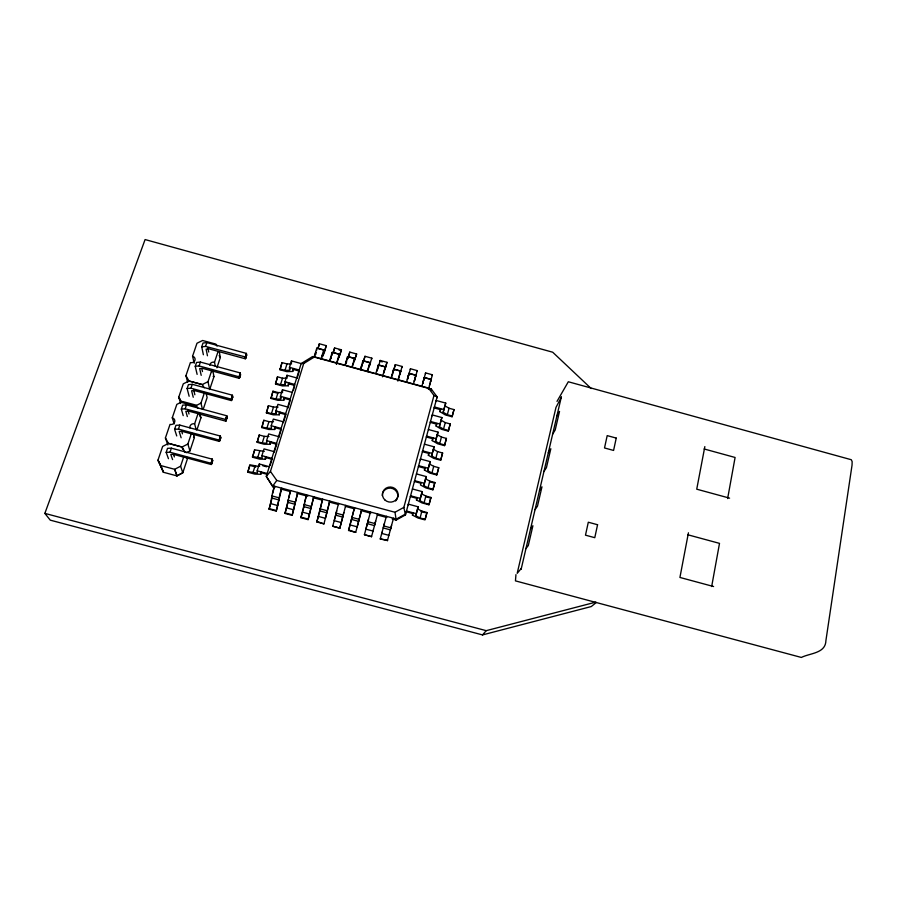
<?xml version="1.0" encoding="UTF-8"?>
<svg xmlns="http://www.w3.org/2000/svg" width="897" height="897" viewBox="0 0 897 897"><rect width="100%" height="100%" fill="white"/><g stroke="black" fill="none" stroke-linecap="round" stroke-linejoin="round"><path stroke-width="1.35" d="M308.075 519.621L313.782 496.781L308.075 519.621L300.921 517.704L306.583 494.852L304.666 502.073M315.834 354.36L315.879 352.129L314.421 356.905M316.742 350.178L316.798 348.148L323.727 350.043L323.615 353.082L324.837 350.222L326.228 345.648L319.366 343.764L317.975 348.339L324.837 350.222M319.366 343.764L318.2 348.339M318.3 516.403L325.454 518.32L329.76 501.087L323.963 523.882L316.82 521.964L322.572 499.147L320.577 507.949M326.228 345.648L324.299 352.712L322.718 356.244L322.808 354.035L321.35 358.8M331.139 358.553L331.262 356.344L329.827 361.121M332.025 355.391L332.193 352.364L339.122 354.27L338.909 357.275L340.075 354.393L341.443 349.819L334.592 347.946L333.213 352.521L340.075 354.393M323.963 523.882L316.843 521.404M334.592 347.946L333.415 352.51M339.122 354.27L336.397 364.216L341.443 349.819M346.433 362.747L346.623 360.56L345.21 365.337M332.697 526.225L339.84 528.131L332.697 526.225L335.87 514.609M356.636 353.99L354.192 361.457L354.494 358.486L347.576 356.591L347.318 359.574L349.796 352.117L356.636 353.99L352.129 367.232M349.796 352.117L348.249 357.925M345.637 506.143L345.726 505.381L341.331 522.581L334.189 520.664L338.55 503.441L338.472 504.215M336.465 512.209L336.622 510.662M343.798 512.591L339.84 528.131M361.715 366.929L361.973 364.765L360.572 369.542M363.655 360.863L370.495 362.736L369.452 365.651L369.856 362.691L362.949 360.796L362.59 363.767L364.989 356.288L371.818 358.161L371.706 358.968M364.989 356.288L363.431 362.096M348.563 530.475L354.506 507.736L348.563 530.475L355.705 532.381L361.682 509.664L357.197 526.831L350.054 524.924M385.688 366.907L384.701 369.822L385.194 366.907L378.299 365.012L377.839 367.949L378.848 365.034L385.688 366.907L386.988 362.321L380.171 360.448L378.601 366.256M380.171 360.448L380.036 361.256L382.313 361.883M355.705 532.381L348.641 529.925M384.196 370.853L383.826 372.995L386.988 362.321M711.669 586.526L719.506 543.369L687.741 534.758M727.635 498.553L735.092 457.47L704.134 448.971M394.03 369.194L400.858 371.066L399.939 374.004L400.522 371.111L393.626 369.216L393.077 372.12L395.319 364.608L402.136 366.481L401.979 367.277M395.319 364.608L393.761 370.405M688.436 532.796L679.926 577.455L713.597 586.537M704.84 446.594L696.734 489.19L729.597 498.149M364.417 534.724L371.537 536.63L364.417 534.724L368.499 519.217M375.664 521.146L373.04 531.08L365.909 529.174L370.439 512.019L370.293 512.77M515.943 574.641L515.45 580.875L801.357 657.445C810.058 653.05 825.61 653.521 825.913 640.581L852.049 465.095L852.15 461.607L851.287 459.724L568.317 381.763L557.003 401.385M377.435 514.687L377.603 513.947L374.498 525.608L367.366 523.691M407.911 377.357L407.44 379.453L410.467 368.768L417.273 370.629L417.083 371.414M408.942 373.41L408.303 376.292L409.189 373.354L416.006 375.226L415.154 378.175L415.838 375.305L408.942 373.41L406.476 382.335M410.288 369.553L410.467 368.768M272.24 497.532L269.055 509.171L276.231 511.088L281.759 488.181C278.889 495.626 278.619 503.542 276.231 511.088M521.123 569.303L561.399 396.676M269.055 509.171C271.466 501.614 271.623 493.686 274.538 486.241L272.643 493.473M288.464 500.604L284.999 513.443L292.164 515.36L297.77 492.487L292.164 515.36M197.127 374.374L195.243 366.312L196.555 362.466L200.39 362.063L240.149 372.905L239.521 377.951L240.553 374.789L239.118 378.299L202.43 368.308L199.695 368.611L201.208 375.361M414.784 379.24L414.291 381.337L415.356 377.671M176.731 435.953L174.601 429.293L175.958 425.313L179.792 425.1L220.281 436.032L219.698 441.032L220.763 437.758L219.283 441.38L181.923 431.3L179.176 431.457L181.138 437.781M189.144 396.261L187.103 388.536L188.426 384.634L192.272 384.297L232.323 395.185L231.706 400.219L232.749 397.012L231.303 400.567L194.346 390.531L191.599 390.789L193.247 397.259M284.999 513.443L290.572 490.547L288.666 497.779M302.928 510.898L304.666 503.677M319.097 513.947L319.691 511.548M380.238 538.962L387.504 540.342L380.238 538.962L382.111 532.134M386.36 516.302L383.221 527.952L390.352 529.858L393.514 518.231L393.312 518.959M384.409 523.489L381.741 533.423L388.861 535.33M423.182 381.539L422.644 383.624L423.676 379.958M425.391 373.701L425.593 372.917L432.388 374.778L430.482 381.819M421.882 511.133L426.983 512.512L425.2 519.329L420.088 517.961L421.882 511.133L417.52 508.947L418.249 506.827L408.37 504.159L408.135 504.921M425.862 496.075L430.941 497.454L429.17 504.215L424.068 502.836L425.862 496.075L421.523 493.843L422.274 491.634L412.441 488.977M429.798 481.14L434.866 482.508L433.105 489.224L428.026 487.845L429.798 481.14L425.503 478.875L426.266 476.576L416.466 473.93M433.711 466.328L438.745 467.696L437.007 474.345L431.95 472.977L433.711 466.328L429.439 464.018L430.235 461.641L420.469 458.995L420.211 459.858M437.59 451.628L442.613 452.996L440.876 459.589L435.841 458.232L437.59 451.628L433.352 449.296L434.159 446.829L424.449 444.194M441.436 437.052L446.437 438.409L444.721 444.957L439.709 443.6L441.436 437.052L437.22 434.675L438.05 432.141L428.385 429.506M445.248 422.588L450.227 423.945L448.522 430.437L443.533 429.08L445.248 422.588L441.066 420.188L441.918 417.565L432.287 414.93L432.006 415.872M449.038 408.247L453.994 409.593L452.301 416.04L447.334 414.683L449.038 408.247L444.878 405.803L445.753 403.101L436.166 400.477L435.875 401.452M413.024 512.826L412.418 515.102L418.024 518.018L424.987 519.89L426.983 512.512M417.049 497.7L416.455 499.954L422.016 502.925L428.945 504.798L430.941 497.454M426.266 476.576L424.472 483.337L414.661 480.691L414.414 481.498L420.996 483.281L420.446 484.941L425.974 487.957L432.881 489.818L434.866 482.508M425.122 467.382L424.416 470.039L429.898 473.111L436.772 474.973L438.745 467.696M429.058 452.626L428.351 455.272L433.789 458.378L440.64 460.239L442.613 452.996M432.948 437.994L432.253 440.606L437.658 443.78L444.475 445.63L446.437 438.409M436.817 423.474L436.121 426.075L441.492 429.282L448.287 431.132L450.227 423.945M440.651 409.077L439.956 411.656L445.293 414.907L452.054 416.757L453.994 409.593M420.088 517.961L415.715 515.775L417.52 508.947M424.068 502.836L419.729 500.627L421.523 493.843M428.026 487.845L423.72 485.602L425.503 478.875M431.95 472.977L427.667 470.69L429.439 464.018M435.841 458.232L431.592 455.911L433.352 449.296M439.709 443.6L435.482 441.246L437.22 434.675M443.533 429.08L439.339 426.692L441.066 420.188M447.334 414.683L443.163 412.261L444.878 405.803M415.715 515.775L418.249 506.827M419.729 500.627L422.274 491.634M427.667 470.69L430.235 461.641M431.592 455.911L434.159 446.829M435.482 441.246L438.05 432.141M439.339 426.692L441.918 417.565M443.163 412.261L445.753 403.101M392.18 518.959L396.205 520.036L405.433 514.923L403.863 507.377L433.98 395.454L428.497 388.053L314.589 356.86L312.515 356.602L301.157 363.565L266.297 476.363L273.024 486.925L275.166 487.06M405.433 514.923L437.131 396.889L431.401 389.163L428.497 388.053M428.43 389.421L431.132 379.498L424.247 377.615L423.507 380.463L424.337 377.502L431.143 379.375M387.358 540.869L391.563 525.418M421.814 386.529L425.593 372.917M432.175 375.563L432.388 374.778M371.537 536.63L373.421 529.802M417.273 370.629L413.371 384.219L375.742 373.914L378.299 365.012M429.484 385.497L430.055 383.423M430.347 382.335L431.132 379.498M400.522 371.111L397.82 381.034L402.136 366.481M431.02 390.531L431.401 389.163L414.582 384.555M391.114 378.119L393.626 369.216M391.26 377.951L392.269 374.363M382.492 376.83L385.194 366.907M339.907 527.593L341.331 522.581M367.277 371.593L369.856 362.691M367.49 371.436L371.818 358.161M360.347 369.699L362.949 360.796M316.82 521.964L318.805 515.147M351.882 367.378L354.494 358.486M300.921 517.704L302.592 512.03M347.576 356.591L344.941 365.483L336.465 363.162M436.727 398.234L437.131 396.889L433.98 395.454M332.193 352.364L329.513 361.256L335.299 362.837M321.025 358.935L323.727 350.043M314.073 357.028L316.798 348.148M270.143 465.453L272.206 458.759M274.28 452.066L276.758 444.037M278.832 437.332L281.31 429.304M283.385 422.61L285.863 414.571M287.937 407.877L290 401.183M293.308 390.464L294.552 386.45M297.03 378.411L299.105 371.717M273.024 486.925L266.297 476.363L270.445 471.43L303.713 363.532L314.589 356.86M258.448 466.339L249.826 464.792L247.796 472.203L254.849 474.098L260.769 474.278L261.464 472.013M264.279 451.382L254.535 449.823L252.506 457.212L259.536 459.107L265.445 459.219L266.14 456.977M268.909 436.503L264.323 436.368L259.199 434.989L257.192 442.344L264.178 444.228L270.087 444.295L270.916 441.616M273.518 421.747L268.932 421.646L263.83 420.267L261.823 427.589L268.786 429.472L274.684 429.484L275.514 426.837M278.081 407.103L273.507 407.047L268.427 405.668L266.431 412.956L273.361 414.84L279.247 414.795L280.066 412.16M282.611 392.583L278.036 392.561L272.98 391.193L270.995 398.447L277.902 400.331L283.777 400.219L284.596 397.618M287.096 378.175L282.533 378.198L277.498 376.83L275.525 384.051L282.398 385.923L288.273 385.777L289.081 383.187M291.559 363.89L286.995 363.947L281.983 362.579L280.01 369.777L286.861 371.65L292.725 371.436L293.521 368.869M247.695 471.564L257.473 473.19L257.17 470.824L259.3 463.984L269.291 466.675M252.416 456.539L262.171 458.12L261.902 455.665L264.01 448.892L273.955 451.583M257.103 441.649L262.238 443.04L266.835 443.185L266.588 440.64L268.685 433.924L278.586 436.604L278.642 437.523M261.756 426.871L266.869 428.261L271.455 428.374L271.23 425.75L273.316 419.078L283.172 421.758M266.364 412.228L271.455 413.607L276.029 413.674L275.85 410.972L277.913 404.356L287.724 407.025L287.769 408M270.939 397.685L276.007 399.064L280.582 399.098L280.425 396.306L282.465 389.758L292.243 392.415M275.469 383.277L280.514 384.645L285.089 384.645L284.954 381.774L286.984 375.271L296.716 377.929M279.965 368.97L284.999 370.349L289.552 370.304L289.462 367.355L291.469 360.908L301.157 363.565L303.713 363.532M276.029 413.674L276.848 411.05M280.582 399.098L281.389 396.496M285.089 384.645L285.885 382.055M289.552 370.304L290.359 367.736M247.796 472.203L249.927 465.442M252.506 457.212L254.266 451.617M257.192 442.344L259.199 434.989M261.823 427.589L263.83 420.267M266.431 412.956L268.427 405.668M270.995 398.447L272.98 391.193M275.525 384.051L277.498 376.83M280.01 369.777L281.983 362.579M252.876 472.954L254.995 466.182M257.574 457.93L259.682 451.213M262.238 443.04L264.323 436.368M266.869 428.261L268.932 421.646M271.455 413.607L273.507 407.047M276.007 399.064L278.036 392.561M280.514 384.645L282.533 378.198M284.999 370.349L286.995 363.947M439.956 411.656L440.584 409.682L434.137 407.922L434.417 406.969L444.037 409.593M436.121 426.075L436.727 424.169L430.257 422.397L430.538 421.478L440.18 424.102M432.253 440.606L432.836 438.768L426.344 436.996L426.613 436.099L436.301 438.734M428.351 455.272L428.923 453.478L422.397 451.707L422.666 450.843L432.399 453.478M232.558 396.665L231.303 400.567L232.323 395.185L232.749 397.012M212.679 460.823L212.174 459.163L212.679 460.823L211.187 464.5L212.174 459.163L171.383 448.186L167.537 448.321L166.169 452.357L168.445 458.681M207.454 355.773L206.119 349.168L208.855 348.832L245.318 358.789L246.35 353.384L206.848 342.587L203.014 343.035L201.724 346.836L203.384 354.741M240.362 374.441L239.118 378.299L240.149 372.905L240.553 374.789M220.572 437.388L219.283 441.38L220.281 436.032L220.763 437.758M187.327 416.567L185.847 411.297L188.583 411.084L225.708 421.142L226.717 415.771L186.498 404.872L182.652 405.152L181.317 409.088L183.212 415.625M245.543 357.006L246.35 353.384L245.318 358.789L246.54 354.977L245.722 358.441L245.543 357.006L205.559 346.399L201.724 346.836M172.594 459.6L170.8 454.487L173.536 454.375L211.187 464.5L212.488 460.453L211.602 464.153L212.398 459.668L210.862 463.222L170.015 452.234L166.169 452.357M225.887 419.527L226.717 415.771L227.176 417.542L225.708 421.142L226.986 417.195L226.122 420.783L225.887 419.527L185.163 408.83L181.317 409.088M424.416 470.039L424.976 468.324L418.417 466.541L418.675 465.7L428.452 468.346M392.213 375.282L393.402 371.661M416.455 499.954L416.982 498.362L410.366 496.579L410.613 495.794L420.469 498.463M203.204 409.346L207.117 397.584L206.254 393.716M212.914 371.246L213.979 376.617L209.674 389.545L208.003 381.685L211.95 369.867M216.917 367.792L220.314 357.555L219.26 351.602M186.509 452.682L189.94 450.922L194.38 437.545L193.393 433.991M196.981 429.741L200.928 417.834L200.009 414.122M412.418 515.102L412.934 513.566L406.296 511.783L406.52 511.032L416.421 513.701M215.291 366.268L214.506 362.197L217.971 351.815M202.464 409.402L200.962 403.123L204.505 392.505M185.186 452.458L182.147 447.098L168.513 443.421L162.66 446.392L157.984 460.139L163.456 472.282L176.944 475.892L182.797 472.764L180.6 466.205L183.515 457.459M189.94 450.922L187.877 444.026L191.588 432.903M189.917 427.959A3.689 3.42 -8.4 0 1 194.615 423.844L198.282 412.855M423.72 485.602L424.472 483.337M187.103 388.536L190.949 388.21L192.272 384.297M195.243 366.312L199.089 365.931L200.39 362.063M205.559 346.399L206.848 342.587M170.015 452.234L171.383 448.186M185.163 408.83L186.498 404.872M174.601 429.293L178.447 429.091L179.792 425.1M167.862 444.979L165.407 437.96L170.026 424.393A3.711 3.42 -9.5 0 0 174.668 422.05A3.711 3.42 -9.5 0 0 172.269 417.811L176.832 404.379L182.596 401.497L196.084 405.152L197.889 408.303M187.652 382.324L185.937 375.675L190.399 362.567A3.633 3.319 -4.7 0 0 194.941 360.336A3.633 3.319 -4.7 0 0 192.563 356.21L196.981 343.237L202.621 340.479L215.863 344.1L217.052 346.152M452.054 416.757L452.301 416.04M448.287 431.132L448.522 430.437M376.975 371.111L378.242 367.501M444.475 445.63L444.721 444.957M440.64 460.239L440.876 459.589M436.772 474.973L437.007 474.345M596.202 602.56L591.291 606.54L482.519 634.919L50.277 520.159L44.85 513.387L145.09 239.555L552.698 352.218L591.179 388.536M432.881 489.818L433.105 489.224M428.945 504.798L429.17 504.215M178.447 429.091L218.991 440.046L220.505 436.536M199.089 365.931L238.894 376.774L240.362 373.399M190.949 388.21L231.056 399.098L232.536 395.678M225.45 419.729L226.941 416.275L227.176 417.542M245.116 357.197L246.563 353.878L246.731 355.313M561.197 397.528L555.983 407.395L517.188 573.34L521.348 568.384M556.947 415.737L559.526 411.42L555.198 429.977L552.664 434.126M548.325 452.716L550.836 448.735L546.419 467.685L543.941 471.497M539.523 490.468L541.967 486.836L537.46 506.2L535.049 509.642M403.863 507.377L394.994 512.265L276.781 480.456L272.912 485.804L396.485 519.027L405.758 513.891M530.531 529.017L532.908 525.754L528.299 545.522L525.956 548.594M482.519 634.919L486.23 630.669L595.832 602.122M180.6 466.205L174.668 469.31L160.933 465.621L157.984 460.139L163.456 472.282L160.933 465.621M200.962 403.123L195.165 406.083L181.676 402.439L178.761 397.102L183.28 383.838L188.998 380.99L202.318 384.521L208.003 381.685M165.407 437.96L168.423 443.32L182.069 446.986L187.877 444.026M44.85 513.387L486.23 630.669M271.825 498.048L279.012 499.977M287.791 502.331L294.967 504.26M303.735 506.614L310.911 508.543M319.668 510.886L326.833 512.815M335.59 515.158L342.744 517.087M351.478 519.43L358.632 521.348M270.524 503.587L277.7 505.516M286.468 507.859L293.633 509.788M302.39 512.131L309.555 514.059M268.999 508.588L276.186 510.505M284.966 512.86L292.142 514.788M300.91 517.132L308.075 519.06M426.109 496.792L430.717 498.048M261.902 455.665L271.858 458.356L271.937 459.23L265.254 457.425L265.445 459.219M262.675 465.722L266.689 466.81M251.093 465.756L255.791 467.023M420.985 511.525L425.615 512.77M257.17 470.824L267.171 473.515L267.261 474.356L260.556 472.54L260.769 474.278M281.053 489.078L290.426 491.601M297.12 493.406L307.828 496.276M313.188 497.723L322.561 500.234M329.255 502.04L338.629 504.563M345.323 506.357L354.696 508.879M361.39 510.673L370.764 513.196M377.458 515.001L386.831 517.513M271.6 495.828L278.844 497.768M287.679 500.145L294.9 502.085M303.735 504.45L310.945 506.39M319.769 508.756L326.979 510.696M335.781 513.062L342.99 514.99M351.781 517.356L358.979 519.285M367.77 521.65L374.946 523.579M383.725 525.934L390.901 527.862M275.85 410.972L285.683 413.64M285.728 414.593L279.135 412.811L279.247 414.795M271.23 425.75L281.109 428.418L281.165 429.349L274.549 427.555L274.684 429.484M430.044 481.88L434.641 483.124M266.588 440.64L276.5 443.331L276.568 444.228L269.919 442.434L270.087 444.295M289.462 367.355L299.172 370.013L299.183 371.055L292.669 369.272L292.725 371.436M284.954 381.774L294.709 384.432M294.732 385.452L288.195 383.669L288.273 385.777M274.179 392.269L277.633 393.211M280.425 396.306L290.213 398.974M290.247 399.961L283.676 398.178L283.777 400.219M339.1 350.021L341.376 350.649M348.44 356.692L355.29 358.576M312.515 356.602L328.302 360.919M346.096 365.797L374.531 373.578M394.276 518.937L396.205 520.036L394.994 512.265M270.445 471.43L276.781 480.456M219.137 355.548L220.314 357.555M204.191 387.762L202.397 384.634L188.998 380.99L185.937 375.675M199.751 415.76L200.928 417.834M181.654 402.518L178.761 397.102L180.589 403.471M176.944 475.892L174.668 469.31L176.967 475.814L182.797 472.764L187.294 459.23L186.587 456.977M173.491 454.331L174.377 456.921M172.269 417.811L174.197 423.911M182.147 447.098L182.865 449.386M182.069 446.986L182.786 449.274M181.676 431.311L182.45 433.856M187.899 410.019L188.998 414.01M194.615 423.844L196.219 429.854M193.561 389.5L194.862 394.725M192.563 356.21L194.223 363.285M201.881 368.846L202.487 371.571M207.925 348.036L208.721 352.028M254.535 449.823L254.625 450.507M259.3 463.984L259.592 466.395M282.465 389.758L282.566 391.641M286.984 375.271L287.062 377.211M291.469 360.908L291.525 362.893M194.38 437.545A3.633 3.375 -8.7 0 1 193.528 437.198M213.979 376.617A3.554 3.263 -3.7 0 1 213.127 376.269M212.006 371.773A3.554 3.263 -3.7 0 1 212.6 371.111M209.831 365.292A3.622 3.319 -3.5 0 1 214.506 362.197M382.223 495.514A7.826 7.524 12.4 0 1 392.987 488.686A7.826 7.524 12.4 0 1 395.588 500.997M597.57 524.734L594.778 537.684L585.483 535.173L588.309 522.222L597.57 524.734M616.239 438.084L613.582 450.44L604.511 447.962L607.202 435.617L616.239 438.084M384.791 499.864A7.849 7.546 12.5 0 0 397.876 496.602A7.849 7.546 12.5 0 0 388.21 487.25A7.849 7.546 12.5 0 0 384.791 499.864"/></g></svg>
